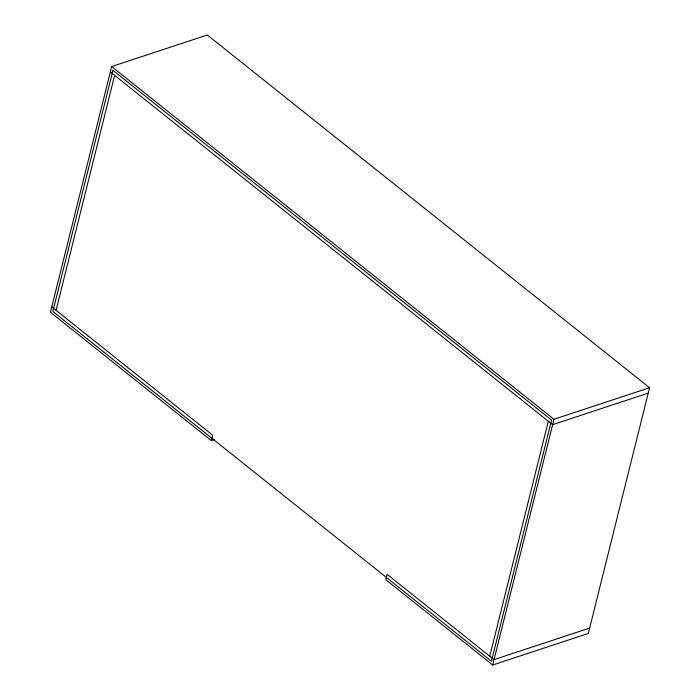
<?xml version="1.0" encoding="UTF-8"?>
<svg xmlns="http://www.w3.org/2000/svg" width="700" height="700" viewBox="0 0 700 700"><rect width="100%" height="100%" fill="white"/><g stroke="black" fill="none" stroke-linecap="round" stroke-linejoin="round"><path stroke-width="1.05" d="M589.654 628.066L494.043 659.628L387.161 574.385L385.814 579.758L492.704 665L588.315 633.447L649.574 387.73L207.296 35L111.685 66.553L50.426 312.27L211.365 440.624L214.445 439.609M56.061 310.319L114.643 75.364M211.365 440.624L212.704 435.251L51.765 306.889M489.746 656.197L548.327 421.234M492.704 665L553.962 419.291L649.574 387.73M648.235 393.111L552.624 424.664L110.346 71.934M111.685 66.553L553.962 419.291M112.954 70.332L52.841 311.43L491.435 661.229L551.548 420.123L112.954 70.332"/></g></svg>
